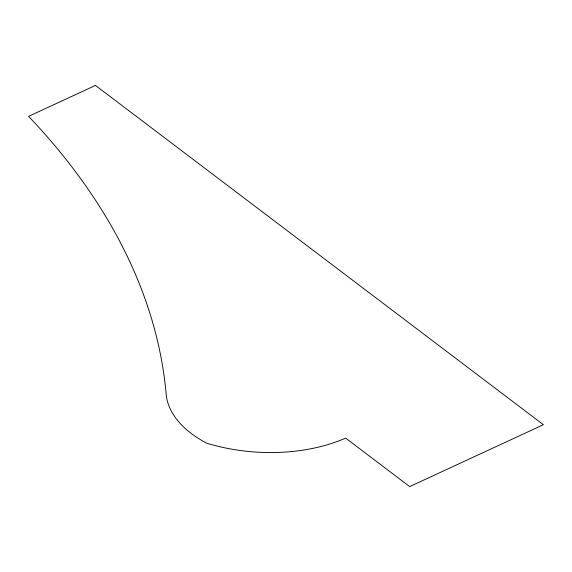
<?xml version="1.0" encoding="UTF-8"?>
<svg xmlns="http://www.w3.org/2000/svg" width="572" height="572" viewBox="0 0 572 572"><rect width="100%" height="100%" fill="white"/><g stroke="black" fill="none" stroke-linecap="round" stroke-linejoin="round"><path stroke-width="0.86" d="M95.467 85.421L28.6 116.352A992.942 594.794 3.6 0 1 166.187 394.394A108.43 64.951 3.6 0 0 206.749 443.186A135.221 81.002 3.6 0 0 345.674 438.109L409.666 486.579L543.4 424.717L95.467 85.421"/></g></svg>
